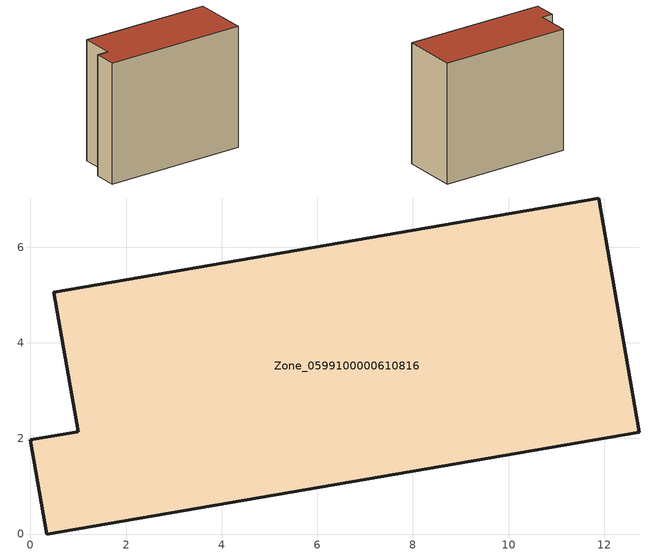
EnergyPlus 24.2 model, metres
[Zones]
Zone_0599100000610816
 floor ground (C_G): 0,1.97 1,2.14 0.49,5.06 11.89,7.03 12.73,2.13 0.34,0 z0
 wall outside (C_F): 1,2.14 0,1.97 0.34,0 12.73,2.13 11.89,7.03 0.49,5.06 1,2.14 z0:10.75
 roof outside (C_R): 11.89,7.03 0.49,5.06 1,2.14 0,1.97 0.34,0 12.73,2.13 z10.75
[BUILDING]
Pand.0599100000610816: North Axis=0; Terrain=City; Loads Convergence Tolerance Value=0.04; Temperature Convergence Tolerance Value=0.4; Solar Distribution=FullExterior; Maximum Number of Warmup Days=25; Minimum Number of Warmup Days=1
[Site:Location]
Rotterdam.The.Hague.AP_ZH_NLD Design_Conditions: Latitude=51.96; Longitude=4.45; Time Zone=1; Elevation=-4.5
[SITE:GROUNDTEMPERATURE:BUILDINGSURFACE]
18, 18, 18, 18, 18, 18, 18, 18, 18, 18, 18, 18
[MATERIAL] Thermal Absorptance=0.9; Solar Absorptance=0.7; Visible Absorptance=0.7
Name | Roughness | Thickness | Conductivity | Density | Specific Heat
G.TI.1946 | MediumSmooth | 0.15 | 1 | 540 | 1210
F.TI.1946 | Rough | 0.3 | 0.857143 | 1920 | 840
R.TI.1946 | MediumRough | 0.2 | 0.1 | 1500 | 1000
[CONSTRUCTION]
C_G: G.TI.1946
C_F: F.TI.1946
C_R: R.TI.1946
[ZONE]
Zone_0599100000610816: Type=1; Multiplier=1; Ceiling Height=Autocalculate; Volume=Autocalculate; Floor Area=autocalculate; Part of Total Floor Area=Yes
[ZONEINFILTRATION:DESIGNFLOWRATE]
Infil_Zone_0599100000610816: Zone or ZoneList or Space or SpaceList=Zone_0599100000610816; Schedule=AlwaysOn; Design Flow Rate Calculation Method=Flow/Area; Flow Rate per Floor Area=0.003; Constant Term Coefficient=1; Temperature Term Coefficient=0; Velocity Term Coefficient=0; Velocity Squared Term Coefficient=0
[HVACTEMPLATE:ZONE:IDEALLOADSAIRSYSTEM]
Zone_0599100000610816: Maximum Heating Supply Air Temperature=50; Minimum Cooling Supply Air Temperature=13; Maximum Heating Supply Air Humidity Ratio=0.0156; Minimum Cooling Supply Air Humidity Ratio=0.0077; Heating Limit=NoLimit; Cooling Limit=NoLimit; Dehumidification Control Type=ConstantSensibleHeatRatio; Cooling Sensible Heat Ratio=0.7; Dehumidification Setpoint=60; Humidification Control Type=None; Humidification Setpoint=30; Outdoor Air Method=None; Outdoor Air Flow Rate per Person=0.00944; Outdoor Air Flow Rate per Zone Floor Area=0; Outdoor Air Flow Rate per Zone=0; Demand Controlled Ventilation Type=None; Outdoor Air Economizer Type=NoEconomizer; Heat Recovery Type=None; Sensible Heat Recovery Effectiveness=0.7; Latent Heat Recovery Effectiveness=0.65
[ZONECONTROL:THERMOSTAT]
ThermostatControl_Zone_0599100000610816: Zone or ZoneList=Zone_0599100000610816; Control Type Schedule=DualSetpointControlType; Control 1=Thermostat_Zone_0599100000610816; Temperature Difference Between Cutout And Setpoint=0
[THERMOSTATSETPOINT:DUALSETPOINT]
Thermostat_Zone_0599100000610816: Heating Setpoint Temperature Schedule=HeatingSetpoint_Zone_0599100000610816; Cooling Setpoint Temperature Schedule=CoolingSetpoint_Zone_0599100000610816
[SCHEDULE:COMPACT]
HeatingSetpoint_Zone_0599100000610816: Through: 12/31, For: AllDays, Until: 24:00, 21
CoolingSetpoint_Zone_0599100000610816: Through: 12/31, For: AllDays, Until: 24:00, 24
DualSetpointControlType: Through: 12/31, For: AllDays, Until: 24:00, 4
AlwaysOn: Through: 12/31, For: AllDays, Until: 24:00, 1
